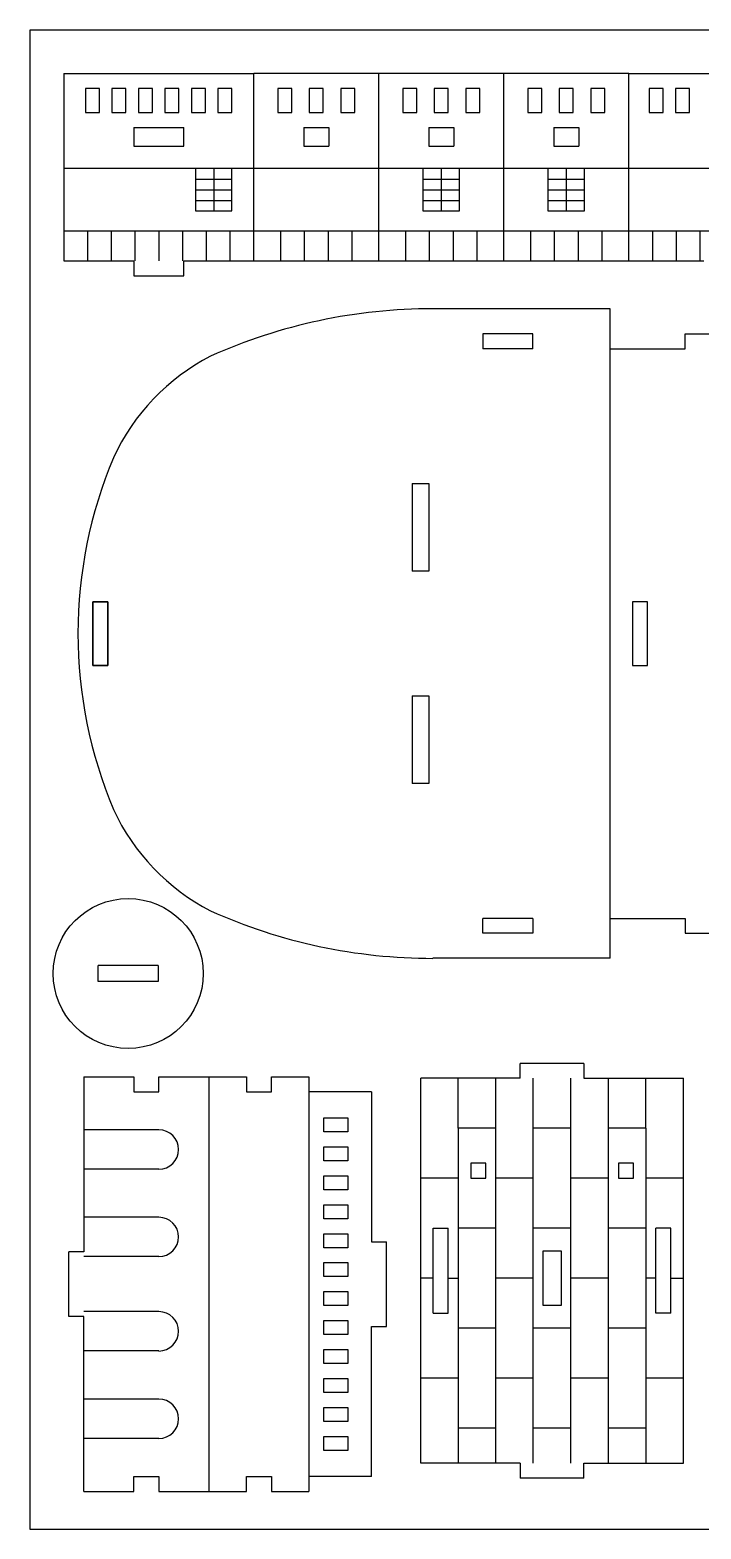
# Model space of a CAD drawing. Header units: centimetres. Extents: x 9372 to 20276, y 190 to 2379.
# Drawn here: x 9466.31 to 9479.73, y 190.25 to 220.25 of the extents above; entities that cross this region are included whole.
import ezdxf

# ---------------------------------------------------------------- set-up
doc = ezdxf.new("R2010")
doc.units = ezdxf.units.CM

msp = doc.modelspace()

# ---------------------------------------------------------------- linework, layer by layer
for p, q in [((9466.314, 220.248), (9466.314, 190.248)), ((9506.314, 220.248), (9466.314, 220.248)), ((9466.988, 219.377), (9470.788, 219.377)), ((9466.988, 219.377), (9466.988, 215.627)), ((9470.788, 215.627), (9470.788, 219.377)), ((9473.288, 219.377), (9470.788, 219.377)), ((9473.288, 215.627), (9473.288, 219.377)), ((9475.788, 219.377), (9473.288, 219.377)), ((9475.788, 215.627), (9475.788, 219.377)), ((9478.288, 219.377), (9475.788, 219.377)), ((9478.288, 215.627), (9478.288, 219.377)), ((9478.288, 219.377), (9482.561, 219.377)), ((9467.423, 219.077), (9467.423, 218.597)), ((9467.703, 219.077), (9467.423, 219.077)), ((9467.703, 218.597), (9467.703, 219.077)), ((9467.953, 219.077), (9467.953, 218.597)), ((9468.233, 219.077), (9467.953, 219.077)), ((9468.233, 218.597), (9468.233, 219.077)), ((9468.483, 219.077), (9468.483, 218.597)), ((9468.763, 219.077), (9468.483, 219.077)), ((9468.763, 218.597), (9468.763, 219.077)), ((9469.013, 219.077), (9469.013, 218.597)), ((9469.293, 219.077), (9469.013, 219.077)), ((9469.293, 218.597), (9469.293, 219.077)), ((9469.543, 219.077), (9469.543, 218.597)), ((9469.823, 219.077), (9469.543, 219.077)), ((9469.823, 218.597), (9469.823, 219.077)), ((9470.073, 219.077), (9470.073, 218.597)), ((9470.353, 219.077), (9470.073, 219.077)), ((9470.353, 218.597), (9470.353, 219.077)), ((9471.268, 219.077), (9471.268, 218.597)), ((9471.548, 219.077), (9471.268, 219.077)), ((9471.548, 218.597), (9471.548, 219.077)), ((9471.898, 219.077), (9471.898, 218.597)), ((9472.178, 219.077), (9471.898, 219.077)), ((9472.178, 218.597), (9472.178, 219.077)), ((9472.528, 219.077), (9472.528, 218.597)), ((9472.808, 219.077), (9472.528, 219.077)), ((9472.808, 218.597), (9472.808, 219.077)), ((9473.768, 219.077), (9473.768, 218.597)), ((9474.048, 219.077), (9473.768, 219.077)), ((9474.048, 218.597), (9474.048, 219.077)), ((9474.398, 219.077), (9474.398, 218.597)), ((9474.678, 219.077), (9474.398, 219.077)), ((9474.678, 218.597), (9474.678, 219.077)), ((9475.028, 219.077), (9475.028, 218.597)), ((9475.308, 219.077), (9475.028, 219.077)), ((9475.308, 218.597), (9475.308, 219.077)), ((9476.268, 219.077), (9476.268, 218.597)), ((9476.548, 219.077), (9476.268, 219.077)), ((9476.548, 218.597), (9476.548, 219.077)), ((9476.898, 219.077), (9476.898, 218.597)), ((9477.178, 219.077), (9476.898, 219.077)), ((9477.178, 218.597), (9477.178, 219.077)), ((9477.528, 219.077), (9477.528, 218.597)), ((9477.808, 219.077), (9477.528, 219.077)), ((9477.808, 218.597), (9477.808, 219.077)), ((9478.694, 219.077), (9478.694, 218.597)), ((9478.974, 219.077), (9478.694, 219.077)), ((9478.974, 218.597), (9478.974, 219.077)), ((9479.224, 219.077), (9479.224, 218.597)), ((9479.504, 219.077), (9479.224, 219.077)), ((9479.504, 218.597), (9479.504, 219.077)), ((9467.423, 218.597), (9467.703, 218.597)), ((9467.953, 218.597), (9468.233, 218.597)), ((9468.483, 218.597), (9468.763, 218.597)), ((9469.013, 218.597), (9469.293, 218.597)), ((9469.543, 218.597), (9469.823, 218.597)), ((9470.073, 218.597), (9470.353, 218.597)), ((9471.268, 218.597), (9471.548, 218.597)), ((9471.898, 218.597), (9472.178, 218.597)), ((9472.528, 218.597), (9472.808, 218.597)), ((9473.768, 218.597), (9474.048, 218.597)), ((9474.398, 218.597), (9474.678, 218.597)), ((9475.028, 218.597), (9475.308, 218.597)), ((9476.268, 218.597), (9476.548, 218.597)), ((9476.898, 218.597), (9477.178, 218.597)), ((9477.528, 218.597), (9477.808, 218.597)), ((9478.694, 218.597), (9478.974, 218.597)), ((9479.224, 218.597), (9479.504, 218.597)), ((9468.388, 218.297), (9468.388, 217.922)), ((9468.388, 218.297), (9469.388, 218.297)), ((9469.388, 217.922), (9469.388, 218.297)), ((9471.788, 218.297), (9471.788, 217.922)), ((9471.788, 218.297), (9472.288, 218.297)), ((9472.288, 218.297), (9472.288, 217.922)), ((9474.288, 218.297), (9474.288, 217.922)), ((9474.288, 218.297), (9474.788, 218.297)), ((9474.788, 218.297), (9474.788, 217.922)), ((9476.788, 218.297), (9476.788, 217.922)), ((9476.788, 218.297), (9477.288, 218.297)), ((9477.288, 218.297), (9477.288, 217.922)), ((9468.388, 217.922), (9469.388, 217.922)), ((9471.788, 217.922), (9472.288, 217.922)), ((9474.288, 217.922), (9474.788, 217.922)), ((9476.788, 217.922), (9477.288, 217.922)), ((9466.988, 215.627), (9468.388, 215.627)), ((9468.388, 215.627), (9468.388, 215.327)), ((9469.388, 215.327), (9469.388, 215.627)), ((9469.388, 215.627), (9470.788, 215.627)), ((9470.788, 215.627), (9473.288, 215.627)), ((9473.288, 215.627), (9475.788, 215.627)), ((9475.788, 215.627), (9478.288, 215.627)), ((9478.288, 215.627), (9479.788, 215.627)), ((9468.388, 215.327), (9469.388, 215.327)), ((9477.918, 214.67), (9474.372, 214.67)), ((9477.918, 201.67), (9477.918, 214.67)), ((9476.372, 214.17), (9475.372, 214.17)), ((9475.372, 214.17), (9475.372, 213.87)), ((9476.372, 213.87), (9476.372, 214.17)), ((9479.418, 213.87), (9479.418, 214.17)), ((9479.418, 214.17), (9480.418, 214.17)), ((9476.372, 213.87), (9475.372, 213.87)), ((9477.918, 213.87), (9479.418, 213.87)), ((9473.955, 211.17), (9474.29, 211.17)), ((9473.955, 211.17), (9473.955, 209.42)), ((9474.29, 211.17), (9474.29, 209.42)), ((9474.29, 209.42), (9473.955, 209.42)), ((9467.874, 208.806), (9467.574, 208.806)), ((9467.574, 208.806), (9467.574, 207.533)), ((9467.574, 207.533), (9467.574, 208.806)), ((9467.574, 208.806), (9467.874, 208.806)), ((9467.874, 207.533), (9467.874, 208.806)), ((9467.874, 208.806), (9467.874, 207.533)), ((9478.666, 208.806), (9478.366, 208.806)), ((9478.366, 208.806), (9478.366, 207.533)), ((9478.666, 207.533), (9478.666, 208.806)), ((9467.574, 207.533), (9467.874, 207.533)), ((9467.874, 207.533), (9467.574, 207.533)), ((9478.366, 207.533), (9478.666, 207.533)), ((9473.955, 206.92), (9474.29, 206.92)), ((9473.955, 206.92), (9473.955, 205.17)), ((9474.29, 206.92), (9474.29, 205.17)), ((9474.29, 205.17), (9473.955, 205.17)), ((9475.372, 202.17), (9475.372, 202.47)), ((9476.372, 202.47), (9475.372, 202.47)), ((9476.372, 202.47), (9476.372, 202.17)), ((9477.918, 202.47), (9479.418, 202.47)), ((9479.418, 202.47), (9479.418, 202.17)), ((9476.372, 202.17), (9475.372, 202.17)), ((9479.418, 202.17), (9480.418, 202.17)), ((9477.918, 201.67), (9474.372, 201.67)), ((9467.678, 201.205), (9467.678, 201.525)), ((9468.878, 201.525), (9467.678, 201.525)), ((9468.878, 201.525), (9468.878, 201.205)), ((9468.878, 201.205), (9467.678, 201.205)), ((9476.12, 199.268), (9476.12, 199.568)), ((9477.393, 199.568), (9476.12, 199.568)), ((9477.393, 199.568), (9477.393, 199.268)), ((9467.392, 199.299), (9467.392, 195.799)), ((9467.392, 199.299), (9468.392, 199.299)), ((9468.392, 199.299), (9468.392, 198.999)), ((9468.892, 198.999), (9468.892, 199.299)), ((9468.892, 199.299), (9469.892, 199.299)), ((9469.892, 199.299), (9469.892, 190.999)), ((9469.892, 199.299), (9470.642, 199.299)), ((9470.642, 199.299), (9470.642, 198.999)), ((9471.142, 198.999), (9471.142, 199.299)), ((9471.142, 199.299), (9471.892, 199.299)), ((9471.892, 199.299), (9471.892, 190.999)), ((9476.12, 199.268), (9474.129, 199.268)), ((9474.129, 191.568), (9474.129, 199.268)), ((9477.393, 199.268), (9479.383, 199.268)), ((9479.383, 191.568), (9479.383, 199.268)), ((9468.392, 198.999), (9468.892, 198.999)), ((9470.642, 198.999), (9471.142, 198.999)), ((9473.142, 198.999), (9471.892, 198.999)), ((9473.142, 198.999), (9473.142, 195.999)), ((9472.192, 198.479), (9472.672, 198.479)), ((9472.192, 198.199), (9472.192, 198.479)), ((9472.672, 198.479), (9472.672, 198.199)), ((9472.672, 198.199), (9472.192, 198.199)), ((9472.192, 197.899), (9472.672, 197.899)), ((9472.192, 197.619), (9472.192, 197.899)), ((9472.672, 197.899), (9472.672, 197.619)), ((9472.672, 197.619), (9472.192, 197.619)), ((9475.129, 197.568), (9475.129, 197.268)), ((9475.429, 197.568), (9475.129, 197.568)), ((9475.429, 197.268), (9475.429, 197.568)), ((9478.083, 197.568), (9478.083, 197.268)), ((9478.383, 197.568), (9478.083, 197.568)), ((9478.383, 197.268), (9478.383, 197.568)), ((9472.192, 197.319), (9472.672, 197.319)), ((9472.192, 197.039), (9472.192, 197.319)), ((9472.672, 197.319), (9472.672, 197.039)), ((9475.129, 197.268), (9475.429, 197.268)), ((9478.083, 197.268), (9478.383, 197.268)), ((9472.672, 197.039), (9472.192, 197.039)), ((9472.192, 196.739), (9472.672, 196.739)), ((9472.192, 196.459), (9472.192, 196.739)), ((9472.672, 196.739), (9472.672, 196.459)), ((9472.672, 196.459), (9472.192, 196.459)), ((9474.379, 196.268), (9474.679, 196.268)), ((9474.379, 194.568), (9474.379, 196.268)), ((9474.679, 194.568), (9474.679, 196.268)), ((9479.133, 196.268), (9478.833, 196.268)), ((9478.833, 194.568), (9478.833, 196.268)), ((9479.133, 194.568), (9479.133, 196.268)), ((9472.192, 196.159), (9472.672, 196.159)), ((9472.192, 195.879), (9472.192, 196.159)), ((9472.672, 196.159), (9472.672, 195.879)), ((9473.142, 195.999), (9473.442, 195.999)), ((9473.442, 194.299), (9473.442, 195.999)), ((9467.392, 195.799), (9467.092, 195.799)), ((9467.092, 194.499), (9467.092, 195.799)), ((9472.672, 195.879), (9472.192, 195.879)), ((9476.944, 195.806), (9476.569, 195.806)), ((9476.569, 195.806), (9476.569, 194.731)), ((9476.944, 194.731), (9476.944, 195.806)), ((9472.192, 195.579), (9472.672, 195.579)), ((9472.192, 195.299), (9472.192, 195.579)), ((9472.672, 195.579), (9472.672, 195.299)), ((9472.672, 195.299), (9472.192, 195.299)), ((9472.192, 194.999), (9472.672, 194.999)), ((9472.192, 194.719), (9472.192, 194.999)), ((9472.672, 194.719), (9472.192, 194.719)), ((9472.672, 194.999), (9472.672, 194.719)), ((9476.569, 194.731), (9476.944, 194.731)), ((9467.392, 194.499), (9467.092, 194.499)), ((9467.392, 190.999), (9467.392, 194.499)), ((9472.192, 194.419), (9472.672, 194.419)), ((9472.192, 194.139), (9472.192, 194.419)), ((9472.672, 194.419), (9472.672, 194.139)), ((9474.379, 194.568), (9474.679, 194.568)), ((9479.133, 194.568), (9478.833, 194.568)), ((9472.672, 194.139), (9472.192, 194.139)), ((9473.142, 191.299), (9473.142, 194.299)), ((9473.142, 194.299), (9473.442, 194.299)), ((9472.192, 193.839), (9472.672, 193.839)), ((9472.192, 193.559), (9472.192, 193.839)), ((9472.672, 193.839), (9472.672, 193.559)), ((9472.672, 193.559), (9472.192, 193.559)), ((9472.192, 193.259), (9472.672, 193.259)), ((9472.192, 192.979), (9472.192, 193.259)), ((9472.672, 193.259), (9472.672, 192.979)), ((9472.672, 192.979), (9472.192, 192.979)), ((9472.192, 192.679), (9472.672, 192.679)), ((9472.192, 192.399), (9472.192, 192.679)), ((9472.672, 192.679), (9472.672, 192.399)), ((9472.672, 192.399), (9472.192, 192.399)), ((9472.192, 192.099), (9472.672, 192.099)), ((9472.192, 191.819), (9472.192, 192.099)), ((9472.672, 192.099), (9472.672, 191.819)), ((9472.672, 191.819), (9472.192, 191.819)), ((9476.12, 191.568), (9474.129, 191.568)), ((9476.12, 191.568), (9476.12, 191.268)), ((9477.393, 191.268), (9477.393, 191.568)), ((9477.393, 191.568), (9479.383, 191.568)), ((9468.392, 190.999), (9468.392, 191.299)), ((9468.392, 191.299), (9468.892, 191.299)), ((9468.892, 191.299), (9468.892, 190.999)), ((9470.642, 190.999), (9470.642, 191.299)), ((9470.642, 191.299), (9471.142, 191.299)), ((9471.142, 191.299), (9471.142, 190.999)), ((9473.142, 191.299), (9471.892, 191.299)), ((9477.393, 191.268), (9476.12, 191.268)), ((9467.392, 190.999), (9468.392, 190.999)), ((9468.892, 190.999), (9469.892, 190.999)), ((9469.892, 190.999), (9470.642, 190.999)), ((9471.142, 190.999), (9471.892, 190.999)), ((9466.314, 190.248), (9506.314, 190.248))]:
    msp.add_line(p, q)
at = {"color": 1}
for p, q in [((9470.788, 217.477), (9466.988, 217.477)), ((9469.623, 217.477), (9469.623, 216.627)), ((9469.623, 217.264), (9470.353, 217.264)), ((9469.988, 217.477), (9469.988, 216.627)), ((9470.353, 216.627), (9470.353, 217.477)), ((9473.288, 217.477), (9470.788, 217.477)), ((9475.788, 217.477), (9473.288, 217.477)), ((9474.173, 217.477), (9474.173, 216.627)), ((9474.173, 217.264), (9474.903, 217.264)), ((9474.538, 217.477), (9474.538, 216.627)), ((9474.903, 216.627), (9474.903, 217.477)), ((9478.288, 217.477), (9475.788, 217.477)), ((9476.673, 217.477), (9476.673, 216.627)), ((9476.673, 217.264), (9477.403, 217.264)), ((9477.038, 217.477), (9477.038, 216.627)), ((9477.403, 216.627), (9477.403, 217.477)), ((9482.561, 217.477), (9478.288, 217.477)), ((9469.623, 217.052), (9470.353, 217.052)), ((9474.173, 217.052), (9474.903, 217.052)), ((9476.673, 217.052), (9477.403, 217.052)), ((9469.623, 216.839), (9470.353, 216.839)), ((9469.623, 216.627), (9470.353, 216.627)), ((9474.173, 216.839), (9474.903, 216.839)), ((9474.173, 216.627), (9474.903, 216.627)), ((9476.673, 216.839), (9477.403, 216.839)), ((9476.673, 216.627), (9477.403, 216.627)), ((9466.988, 216.227), (9470.788, 216.227)), ((9467.463, 216.227), (9467.463, 215.627)), ((9467.938, 216.227), (9467.938, 215.627)), ((9468.413, 216.227), (9468.413, 215.627)), ((9468.888, 216.227), (9468.888, 215.627)), ((9469.363, 216.227), (9469.363, 215.627)), ((9469.838, 216.227), (9469.838, 215.627)), ((9470.313, 216.227), (9470.313, 215.627)), ((9470.788, 216.227), (9473.288, 216.227)), ((9471.325, 216.227), (9471.325, 215.627)), ((9471.8, 216.227), (9471.8, 215.627)), ((9472.275, 216.227), (9472.275, 215.627)), ((9472.75, 216.227), (9472.75, 215.627)), ((9473.288, 216.227), (9475.788, 216.227)), ((9473.825, 216.227), (9473.825, 215.627)), ((9474.3, 216.227), (9474.3, 215.627)), ((9474.775, 216.227), (9474.775, 215.627)), ((9475.25, 216.227), (9475.25, 215.627)), ((9475.788, 216.227), (9478.288, 216.227)), ((9476.325, 216.227), (9476.325, 215.627)), ((9476.8, 216.227), (9476.8, 215.627)), ((9477.275, 216.227), (9477.275, 215.627)), ((9477.75, 216.227), (9477.75, 215.627)), ((9478.288, 216.227), (9482.561, 216.227)), ((9478.763, 216.227), (9478.763, 215.627)), ((9479.238, 216.227), (9479.238, 215.627)), ((9479.713, 216.227), (9479.713, 215.627)), ((9474.879, 198.268), (9474.879, 199.268)), ((9475.629, 191.568), (9475.629, 199.268)), ((9476.379, 191.568), (9476.379, 199.268)), ((9477.133, 191.568), (9477.133, 199.268)), ((9477.883, 191.568), (9477.883, 199.268)), ((9478.633, 198.268), (9478.633, 199.268)), ((9468.892, 198.237), (9467.392, 198.237)), ((9474.879, 198.268), (9474.879, 191.568)), ((9475.629, 198.268), (9474.879, 198.268)), ((9477.129, 198.268), (9476.379, 198.268)), ((9478.633, 198.268), (9477.883, 198.268)), ((9478.633, 198.268), (9478.633, 191.568)), ((9468.892, 197.449), (9467.392, 197.449)), ((9474.879, 197.268), (9474.129, 197.268)), ((9476.379, 197.268), (9475.629, 197.268)), ((9477.883, 197.268), (9477.133, 197.268)), ((9479.383, 197.268), (9478.633, 197.268)), ((9468.892, 196.487), (9467.392, 196.487)), ((9475.629, 196.268), (9474.879, 196.268)), ((9477.129, 196.268), (9476.379, 196.268)), ((9478.633, 196.268), (9477.883, 196.268)), ((9468.892, 195.699), (9467.392, 195.699)), ((9474.379, 195.268), (9474.129, 195.268)), ((9474.679, 195.268), (9474.879, 195.268)), ((9476.379, 195.268), (9475.629, 195.268)), ((9477.883, 195.268), (9477.133, 195.268)), ((9478.833, 195.268), (9478.633, 195.268)), ((9479.133, 195.268), (9479.383, 195.268)), ((9468.892, 194.599), (9467.392, 194.599)), ((9475.629, 194.268), (9474.879, 194.268)), ((9477.129, 194.268), (9476.379, 194.268)), ((9478.633, 194.268), (9477.883, 194.268)), ((9468.892, 193.812), (9467.392, 193.812)), ((9474.879, 193.268), (9474.129, 193.268)), ((9476.379, 193.268), (9475.629, 193.268)), ((9477.883, 193.268), (9477.133, 193.268)), ((9479.383, 193.268), (9478.633, 193.268)), ((9468.892, 192.849), (9467.392, 192.849)), ((9468.892, 192.062), (9467.392, 192.062)), ((9475.629, 192.268), (9474.879, 192.268)), ((9477.129, 192.268), (9476.379, 192.268)), ((9478.633, 192.268), (9477.883, 192.268))]:
    msp.add_line(p, q, dxfattribs=at)
msp.add_circle((9468.278, 201.365), 1.5)
for centre, radius, start, end in [((9474.372, 203.781), 10.889, 90, 114.1014), ((9471.936, 209.853), 4.359, 117.4667, 155.0951), ((9476.361, 208.17), 9.087, 157.2167, 180), ((9476.361, 208.17), 9.087, 180, 202.7833), ((9471.936, 206.486), 4.359, 204.9049, 242.5333), ((9474.372, 212.558), 10.889, 245.8986, 270)]:
    msp.add_arc(centre, radius, start, end)
for centre in [(9468.892, 197.843), (9468.892, 196.093), (9468.892, 194.205), (9468.892, 192.455)]:
    msp.add_arc(centre, 0.394, 270, 90, dxfattribs=at)

doc.saveas('drawing.dxf')
